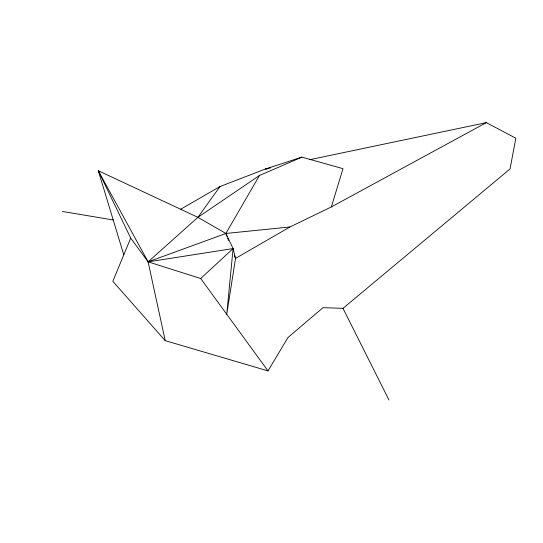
<?xml version="1.0" encoding="UTF-8"?>
<svg xmlns="http://www.w3.org/2000/svg" width="543" height="543" viewBox="0 0 543 543"><rect width="100%" height="100%" fill="white"/><g stroke="black" fill="none" stroke-linecap="round" stroke-linejoin="round"><path stroke-width="0.81" d="M99.688 171.717L98.297 170.746L130.7 238.099L148.11 261.848L233.09 248.565L226.743 314.268L235.526 258.4L233.09 248.565L225.874 233.47L197.903 217.322L98.297 170.746L123.784 254.823M234.318 255.285L235.526 258.4L289.969 226.967L331.339 206.944L343.006 168.676L301.894 157.137L265.561 168.961L219.976 186.554L180.778 209.191M130.7 238.099L112.829 281.308L165.215 340.651L268.004 370.896L288.028 337.461L323.004 307.657L342.993 308.336L510.04 168.948L515.85 138.214L486.331 122.637L309.551 159.73M301.894 157.137L259.439 175.504L225.874 233.47L148.11 261.848L98.297 170.746M165.215 340.651L148.11 261.848L197.903 217.322L219.976 186.554M148.11 261.848L200.693 278.511L233.09 248.565M197.903 217.322L259.439 175.504M331.339 206.944L486.331 122.637M270.536 167.916L265.561 168.961L267.244 168.954M289.969 226.967L225.874 233.47L227.083 236.592M62.431 211.471L113.399 219.996M200.693 278.511L268.004 370.896M342.993 308.336L388.964 399.994M227.687 238.146L228.589 240.481"/></g></svg>
